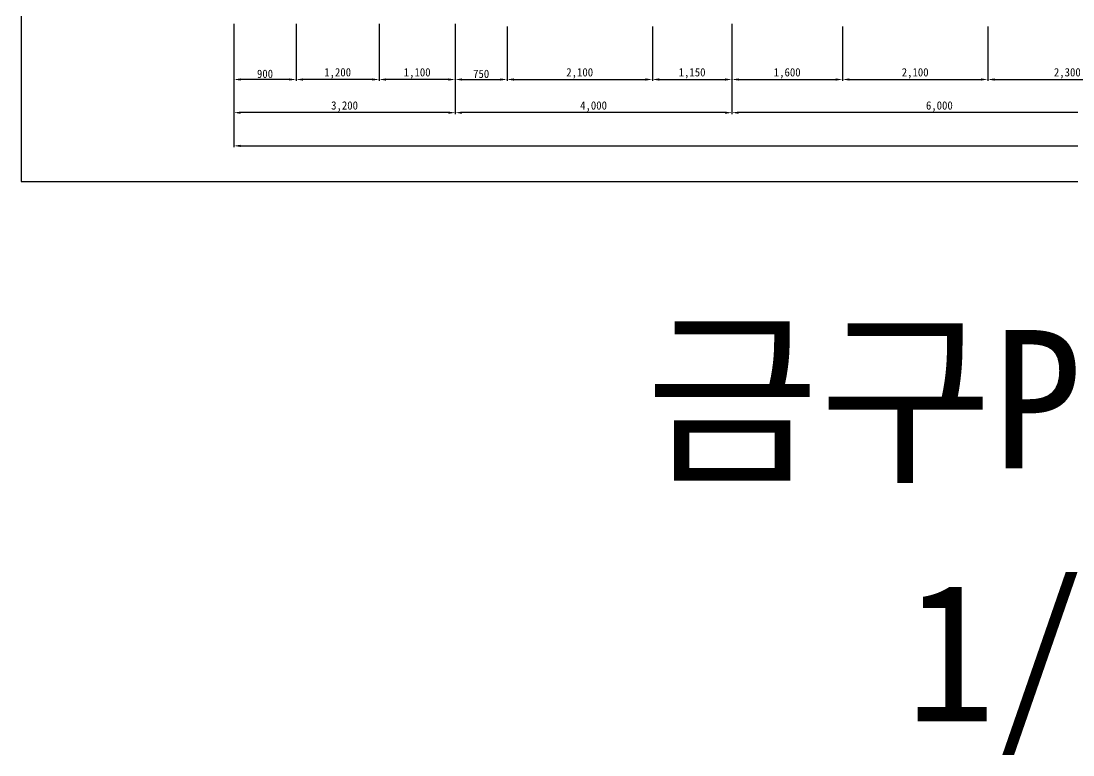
# Model space of a CAD drawing. Header units: millimetres. Extents: x 191471 to 223311, y 26306 to 55241.
# Drawn here: x 191471 to 206680, y 26306 to 36923 of the extents above; entities that cross this region are included whole.
import ezdxf
from ezdxf.enums import TextEntityAlignment as Align

# ---------------------------------------------------------------- set-up
doc = ezdxf.new("R2010")
doc.units = ezdxf.units.MM
doc.layers.add('TX-PAPR', color=2, linetype='Continuous', plot=False)
doc.layers.add('TZ-DIMS', color=1, linetype='Continuous')
doc.layers.add('TZ-TEXT', color=3, linetype='Continuous')
doc.styles.get("Standard").update_dxf_attribs({"font": 'GulimChe.ttf'})
doc.dimstyles.new('D40', dxfattribs={"dimscale": 40, "dimtxt": 3, "dimasz": 2.5, "dimexe": 0.5, "dimexo": 0.5, "dimgap": 0.5, "dimtad": 1, "dimdec": 0, "dimzin": 1, "dimdsep": 46, "dimlunit": 6, "dimtxsty": 'Standard', "dimcen": 1, "dimclrd": 1, "dimclre": 1, "dimclrt": 3, "dimadec": 0, "dimazin": 0, "dimtfac": 1, "dimtdec": 0, "dimtix": 1, "dimtmove": 2, "dimatfit": 3, "dimfxl": 0, "dimtvp": 2, "dimlwd": -1, "dimlwe": -1, "dimarcsym": 0})

# ---------------------------------------------------------------- blocks, each defined once
blk = doc.blocks.new('*D84')
at = {"layer": 'DEFPOINTS', "color": 0}
for p in [(194549, 36428), (219749, 36428), (219749, 35117)]:
    blk.add_point(p, dxfattribs=at)
at = {"layer": 'TZ-DIMS', "color": 1}
for p, q in [((194549, 36408), (194549, 35097)), ((219749, 36408), (219749, 35097)), ((194649, 35117), (219649, 35117))]:
    blk.add_line(p, q, dxfattribs=at)
for points in [[(194649, 35133), (194649, 35100), (194549, 35117)], [(219649, 35133), (219649, 35100), (219749, 35117)]]:
    blk.add_solid(points, dxfattribs=at)
at = {"layer": 'TZ-DIMS', "color": 3, "insert": (207149, 35206), "char_height": 120, "attachment_point": 5}
blk.add_mtext('25,200', dxfattribs=at)
blk = doc.blocks.new('*D85')
at = {"layer": 'DEFPOINTS', "color": 0}
for p in [(201749, 36904), (207749, 36904), (201749, 35597)]:
    blk.add_point(p, dxfattribs=at)
at = {"layer": 'TZ-DIMS', "color": 1}
for p, q in [((201749, 36884), (201749, 35577)), ((207749, 36884), (207749, 35577)), ((207649, 35597), (201849, 35597))]:
    blk.add_line(p, q, dxfattribs=at)
for points in [[(201849, 35613), (201849, 35580), (201749, 35597)], [(207649, 35613), (207649, 35580), (207749, 35597)]]:
    blk.add_solid(points, dxfattribs=at)
at = {"layer": 'TZ-DIMS', "color": 3, "insert": (204749, 35686), "char_height": 120, "attachment_point": 5}
blk.add_mtext('6,000', dxfattribs=at)
blk = doc.blocks.new('*D86')
at = {"layer": 'DEFPOINTS', "color": 0}
for p in [(194549, 36904), (197749, 36904), (194549, 35597)]:
    blk.add_point(p, dxfattribs=at)
at = {"layer": 'TZ-DIMS', "color": 1}
for p, q in [((194549, 36884), (194549, 35577)), ((197749, 36884), (197749, 35577)), ((197649, 35597), (194649, 35597))]:
    blk.add_line(p, q, dxfattribs=at)
for points in [[(194649, 35613), (194649, 35580), (194549, 35597)], [(197649, 35613), (197649, 35580), (197749, 35597)]]:
    blk.add_solid(points, dxfattribs=at)
at = {"layer": 'TZ-DIMS', "color": 3, "insert": (196149, 35686), "char_height": 120, "attachment_point": 5}
blk.add_mtext('3,200', dxfattribs=at)
blk = doc.blocks.new('*D90')
at = {"layer": 'DEFPOINTS', "color": 0}
for p in [(197749, 36864), (198499, 36864), (198499, 36077)]:
    blk.add_point(p, dxfattribs=at)
at = {"layer": 'TZ-DIMS', "color": 1}
for p, q in [((197749, 36844), (197749, 36057)), ((198499, 36844), (198499, 36057)), ((197849, 36077), (198399, 36077))]:
    blk.add_line(p, q, dxfattribs=at)
for points in [[(197849, 36093), (197849, 36060), (197749, 36077)], [(198399, 36093), (198399, 36060), (198499, 36077)]]:
    blk.add_solid(points, dxfattribs=at)
at = {"layer": 'TZ-DIMS', "color": 3, "insert": (198124, 36158), "char_height": 120, "attachment_point": 5}
blk.add_mtext('750', dxfattribs=at)
blk = doc.blocks.new('*D91')
at = {"layer": 'DEFPOINTS', "color": 0}
for p in [(198499, 36864), (200599, 36864), (200599, 36077)]:
    blk.add_point(p, dxfattribs=at)
at = {"layer": 'TZ-DIMS', "color": 1}
for p, q in [((198499, 36844), (198499, 36057)), ((200599, 36844), (200599, 36057)), ((198599, 36077), (200499, 36077))]:
    blk.add_line(p, q, dxfattribs=at)
for points in [[(198599, 36093), (198599, 36060), (198499, 36077)], [(200499, 36093), (200499, 36060), (200599, 36077)]]:
    blk.add_solid(points, dxfattribs=at)
at = {"layer": 'TZ-DIMS', "color": 3, "insert": (199549, 36166), "char_height": 120, "attachment_point": 5}
blk.add_mtext('2,100', dxfattribs=at)
blk = doc.blocks.new('*D92')
at = {"layer": 'DEFPOINTS', "color": 0}
for p in [(201749, 36904), (203349, 36864), (203349, 36077)]:
    blk.add_point(p, dxfattribs=at)
at = {"layer": 'TZ-DIMS', "color": 1}
for p, q in [((201749, 36884), (201749, 36057)), ((203349, 36844), (203349, 36057)), ((201849, 36077), (203249, 36077))]:
    blk.add_line(p, q, dxfattribs=at)
for points in [[(201849, 36093), (201849, 36060), (201749, 36077)], [(203249, 36093), (203249, 36060), (203349, 36077)]]:
    blk.add_solid(points, dxfattribs=at)
at = {"layer": 'TZ-DIMS', "color": 3, "insert": (202549, 36166), "char_height": 120, "attachment_point": 5}
blk.add_mtext('1,600', dxfattribs=at)
blk = doc.blocks.new('*D93')
at = {"layer": 'DEFPOINTS', "color": 0}
for p in [(203349, 36864), (205449, 36864), (205449, 36077)]:
    blk.add_point(p, dxfattribs=at)
at = {"layer": 'TZ-DIMS', "color": 1}
for p, q in [((203349, 36844), (203349, 36057)), ((205449, 36844), (205449, 36057)), ((203449, 36077), (205349, 36077))]:
    blk.add_line(p, q, dxfattribs=at)
for points in [[(203449, 36093), (203449, 36060), (203349, 36077)], [(205349, 36093), (205349, 36060), (205449, 36077)]]:
    blk.add_solid(points, dxfattribs=at)
at = {"layer": 'TZ-DIMS', "color": 3, "insert": (204399, 36166), "char_height": 120, "attachment_point": 5}
blk.add_mtext('2,100', dxfattribs=at)
blk = doc.blocks.new('*D94')
at = {"layer": 'DEFPOINTS', "color": 0}
for p in [(205449, 36864), (207749, 36864), (207749, 36077)]:
    blk.add_point(p, dxfattribs=at)
at = {"layer": 'TZ-DIMS', "color": 1}
for p, q in [((205449, 36844), (205449, 36057)), ((207749, 36844), (207749, 36057)), ((205549, 36077), (207649, 36077))]:
    blk.add_line(p, q, dxfattribs=at)
for points in [[(205549, 36093), (205549, 36060), (205449, 36077)], [(207649, 36093), (207649, 36060), (207749, 36077)]]:
    blk.add_solid(points, dxfattribs=at)
at = {"layer": 'TZ-DIMS', "color": 3, "insert": (206599, 36166), "char_height": 120, "attachment_point": 5}
blk.add_mtext('2,300', dxfattribs=at)
blk = doc.blocks.new('*D75')
at = {"layer": 'DEFPOINTS', "color": 0}
for p in [(196649, 36904), (197749, 36904), (196649, 36077)]:
    blk.add_point(p, dxfattribs=at)
at = {"layer": 'TZ-DIMS', "color": 1}
for p, q in [((196649, 36884), (196649, 36057)), ((197749, 36884), (197749, 36057)), ((197649, 36077), (196749, 36077))]:
    blk.add_line(p, q, dxfattribs=at)
for points in [[(196749, 36093), (196749, 36060), (196649, 36077)], [(197649, 36093), (197649, 36060), (197749, 36077)]]:
    blk.add_solid(points, dxfattribs=at)
at = {"layer": 'TZ-DIMS', "color": 3, "insert": (197199, 36166), "char_height": 120, "attachment_point": 5}
blk.add_mtext('1,100', dxfattribs=at)
blk = doc.blocks.new('*D76')
at = {"layer": 'DEFPOINTS', "color": 0}
for p in [(195449, 36904), (196649, 36904), (195449, 36077)]:
    blk.add_point(p, dxfattribs=at)
at = {"layer": 'TZ-DIMS', "color": 1}
for p, q in [((195449, 36884), (195449, 36057)), ((196649, 36884), (196649, 36057)), ((196549, 36077), (195549, 36077))]:
    blk.add_line(p, q, dxfattribs=at)
for points in [[(195549, 36093), (195549, 36060), (195449, 36077)], [(196549, 36093), (196549, 36060), (196649, 36077)]]:
    blk.add_solid(points, dxfattribs=at)
at = {"layer": 'TZ-DIMS', "color": 3, "insert": (196049, 36166), "char_height": 120, "attachment_point": 5}
blk.add_mtext('1,200', dxfattribs=at)
blk = doc.blocks.new('*D77')
at = {"layer": 'DEFPOINTS', "color": 0}
for p in [(194549, 36904), (195449, 36904), (194549, 36077)]:
    blk.add_point(p, dxfattribs=at)
at = {"layer": 'TZ-DIMS', "color": 1}
for p, q in [((194549, 36884), (194549, 36057)), ((195449, 36884), (195449, 36057)), ((195349, 36077), (194649, 36077))]:
    blk.add_line(p, q, dxfattribs=at)
for points in [[(194649, 36093), (194649, 36060), (194549, 36077)], [(195349, 36093), (195349, 36060), (195449, 36077)]]:
    blk.add_solid(points, dxfattribs=at)
at = {"layer": 'TZ-DIMS', "color": 3, "insert": (194999, 36158), "char_height": 120, "attachment_point": 5}
blk.add_mtext('900', dxfattribs=at)
blk = doc.blocks.new('*D78')
at = {"layer": 'DEFPOINTS', "color": 0}
for p in [(197749, 36904), (201749, 36904), (197749, 35597)]:
    blk.add_point(p, dxfattribs=at)
at = {"layer": 'TZ-DIMS', "color": 1}
for p, q in [((197749, 36884), (197749, 35577)), ((201749, 36884), (201749, 35577)), ((201649, 35597), (197849, 35597))]:
    blk.add_line(p, q, dxfattribs=at)
for points in [[(197849, 35613), (197849, 35580), (197749, 35597)], [(201649, 35613), (201649, 35580), (201749, 35597)]]:
    blk.add_solid(points, dxfattribs=at)
at = {"layer": 'TZ-DIMS', "color": 3, "insert": (199749, 35686), "char_height": 120, "attachment_point": 5}
blk.add_mtext('4,000', dxfattribs=at)
blk = doc.blocks.new('*D83')
at = {"layer": 'DEFPOINTS', "color": 0}
for p in [(200599, 36864), (201749, 36864), (201749, 36077)]:
    blk.add_point(p, dxfattribs=at)
at = {"layer": 'TZ-DIMS', "color": 1}
for p, q in [((200599, 36844), (200599, 36057)), ((201749, 36844), (201749, 36057)), ((200699, 36077), (201649, 36077))]:
    blk.add_line(p, q, dxfattribs=at)
for points in [[(200699, 36093), (200699, 36060), (200599, 36077)], [(201649, 36093), (201649, 36060), (201749, 36077)]]:
    blk.add_solid(points, dxfattribs=at)
at = {"layer": 'TZ-DIMS', "color": 3, "insert": (201174, 36166), "char_height": 120, "attachment_point": 5}
blk.add_mtext('1,150', dxfattribs=at)

msp = doc.modelspace()

# ---------------------------------------------------------------- linework, layer by layer
at = {"layer": 'TX-PAPR'}
msp.add_lwpolyline([(191471.5, 34601.3), (223311.5, 34601.3), (223311.5, 55241.3), (191471.5, 55241.3)], close=True, dxfattribs=at)

# ---------------------------------------------------------------- texts
at = {"layer": 'TZ-TEXT'}
for s, p in [('금구PP/1층', (206850.3, 31453.1)), ('1/40', (206850.3, 27792.8))]:
    msp.add_text(s, height=2000, dxfattribs=at).set_placement(p, align=Align.MIDDLE_CENTER)

# ---------------------------------------------------------------- dimensions: what is measured, and where the dimension line sits
at = {"layer": 'TZ-DIMS'}
for base, p1, p2, picture, middle in [((194548.9, 35596.8), (197748.9, 36904.1), (194548.9, 36904.1), '*D86', (196148.9, 35685.7)), ((197748.9, 35596.8), (201748.9, 36904.1), (197748.9, 36904.1), '*D78', (199748.9, 35685.7)), ((201748.9, 35596.8), (207748.9, 36904.1), (201748.9, 36904.1), '*D85', (204748.9, 35685.7)), ((219748.9, 35116.8), (194548.9, 36428.4), (219748.9, 36428.4), '*D84', (207148.9, 35205.7))]:
    dim = msp.add_linear_dim(base=base, p1=p1, p2=p2, angle=180, dimstyle='D40', dxfattribs=at)
    dim.commit()
    dim.dimension.update_dxf_attribs({"geometry": picture, "text_midpoint": middle})
for base, p1, p2, picture, middle in [((194548.9, 36076.8), (195448.7, 36904.1), (194548.9, 36904.1), '*D77', (194998.8, 36158.2)), ((195448.7, 36076.8), (196648.7, 36904.1), (195448.7, 36904.1), '*D76', (196048.7, 36165.7)), ((196648.7, 36076.8), (197748.9, 36904.1), (196648.7, 36904.1), '*D75', (197198.8, 36165.7)), ((198498.9, 36076.8), (197748.9, 36863.8), (198498.9, 36863.8), '*D90', (198123.9, 36158.3)), ((200598.9, 36076.8), (198498.9, 36863.8), (200598.9, 36863.8), '*D91', (199548.9, 36165.7)), ((201748.9, 36076.8), (200598.9, 36863.8), (201748.9, 36863.8), '*D83', (201173.9, 36165.7)), ((203348.9, 36076.8), (201748.9, 36904.1), (203348.9, 36863.8), '*D92', (202548.9, 36165.7)), ((205448.9, 36076.8), (203348.9, 36863.8), (205448.9, 36863.8), '*D93', (204398.9, 36165.7)), ((207748.9, 36076.8), (205448.9, 36863.8), (207748.9, 36863.8), '*D94', (206598.9, 36165.7))]:
    dim = msp.add_linear_dim(base=base, p1=p1, p2=p2, dimstyle='D40', dxfattribs=at)
    dim.commit()
    dim.dimension.update_dxf_attribs({"geometry": picture, "text_midpoint": middle})

doc.saveas('drawing.dxf')
